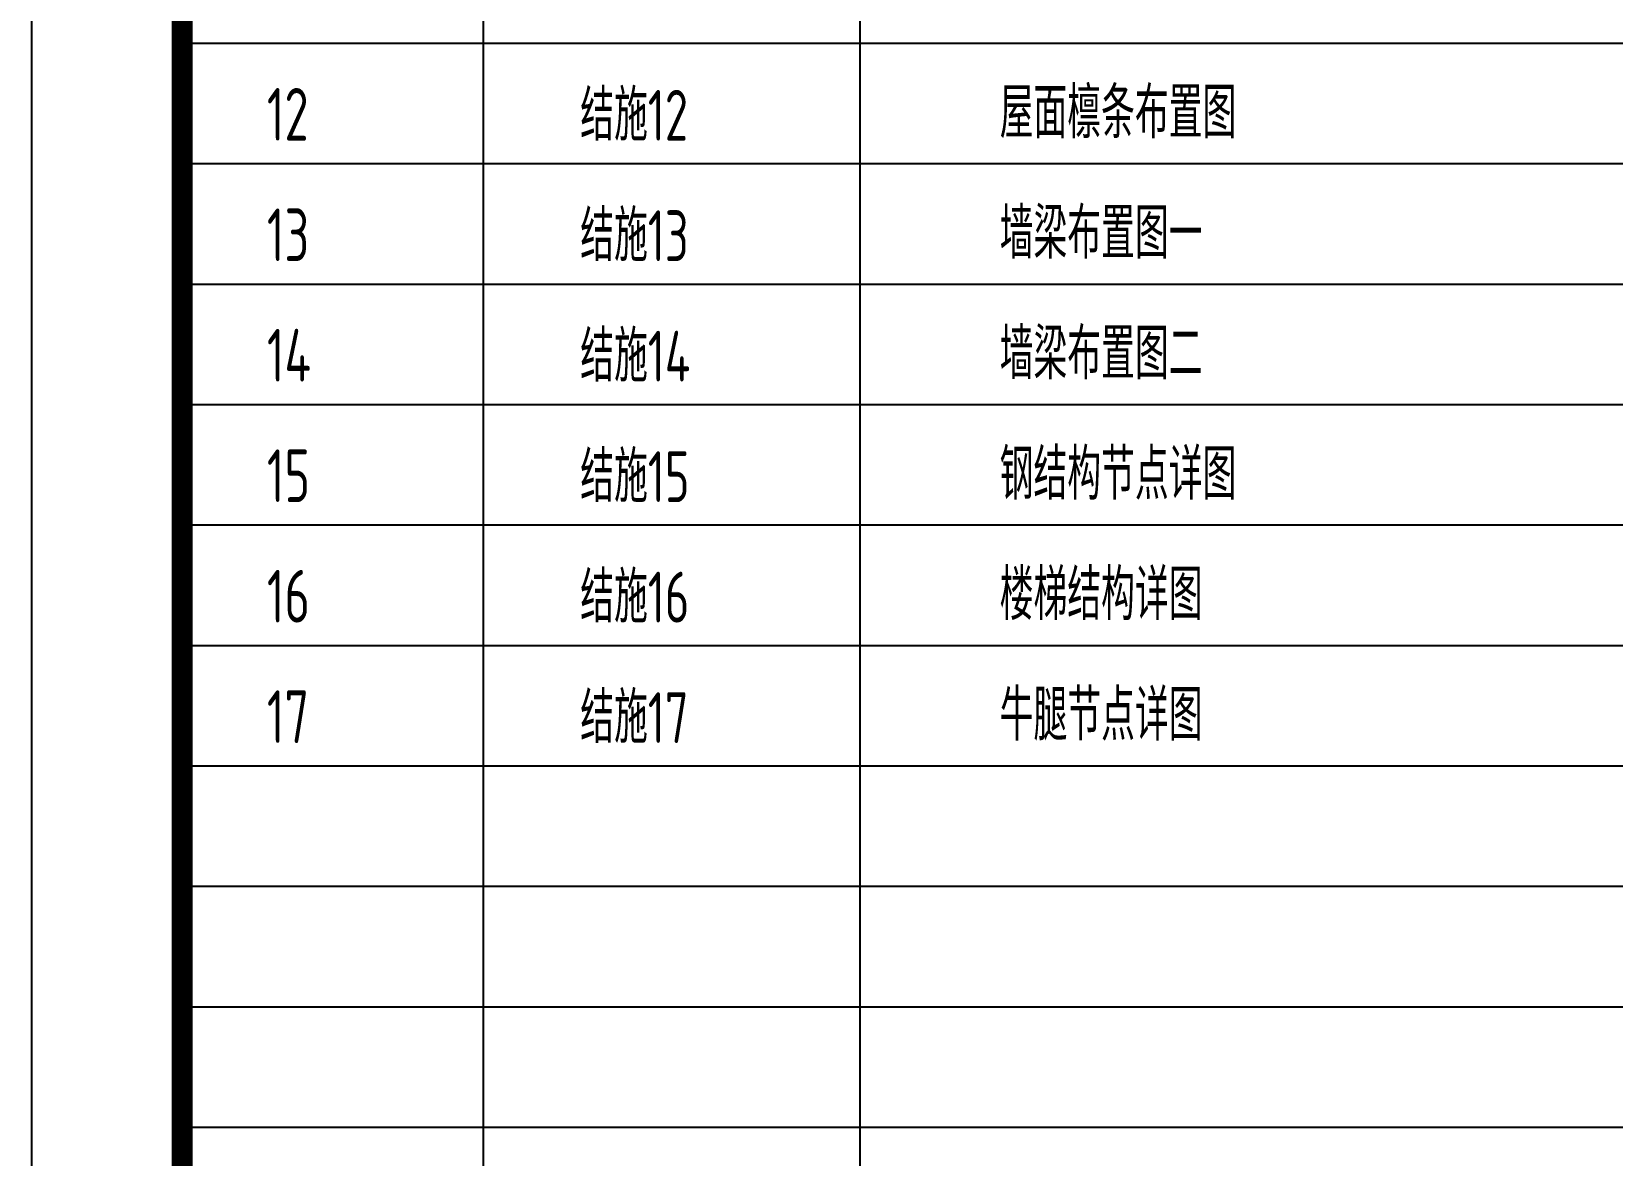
# Model space of a CAD drawing. Extents: x -138012 to 2129925, y -311560 to 0.
# Drawn here: x -138012 to -127512, y -167665 to -160202 of the extents above; entities that cross this region are included whole.
import ezdxf

# ---------------------------------------------------------------- set-up
doc = ezdxf.new("R2010")
doc.units = 0
doc.header["$LTSCALE"] = 1000
doc.header["$MEASUREMENT"] = 0
for name, color, linetype in [('PUB_TEXT', 7, 'CONTINUOUS'), ('WALL', 6, 'CONTINUOUS'), ('图框', 4, 'CONTINUOUS')]:
    doc.layers.add(name, color=color, linetype=linetype)
doc.styles.add('TSSD-REIN', font='tssdeng.shx', dxfattribs={"width": 0.7, "bigfont": 'tssdchn.shx'})

# ---------------------------------------------------------------- blocks, each defined once
blk = doc.blocks.new('目录')
at = {"layer": '图框'}
for p, q in [((376639, 431173), (376639, 401473)), ((379639, 426573), (379639, 403515)), ((382139, 426573), (382139, 403515)), ((377639, 416323), (396639, 416323)), ((377639, 415523), (396639, 415523)), ((377639, 414723), (396639, 414723)), ((377639, 413923), (396639, 413923)), ((377639, 413123), (396639, 413123)), ((377639, 412323), (396639, 412323)), ((377639, 411523), (396639, 411523)), ((377639, 410723), (396639, 410723)), ((377639, 409923), (396639, 409923)), ((377639, 409123), (396639, 409123))]:
    blk.add_line(p, q, dxfattribs=at)
at = {"layer": '图框', "const_width": 140}
blk.add_lwpolyline([(377639, 403515), (396639, 403515), (396639, 430173), (377639, 430173), (377639, 403515)], dxfattribs=at)
blk.add_lwpolyline([(377639, 403515), (377639, 430173), (396639, 430173), (396639, 403515)], close=True, dxfattribs=at)

msp = doc.modelspace()

# ---------------------------------------------------------------- block references
at = {"layer": 'WALL'}
msp.add_blockref('目录', (-514650.58, -576601.353), dxfattribs=at)

# ---------------------------------------------------------------- texts
at = {"layer": 'PUB_TEXT', "style": 'TSSD-REIN', "width": 0.7}
for s, height, p in [('屋面檩条布置图', 337.5887, (-131581.406, -160910.395)), ('12', 350, (-136449.128, -160926.622)), ('结施12', 337.5887, (-134367.732, -160926.622)), ('13', 350, (-136449.128, -161726.622)), ('结施13', 337.5887, (-134367.732, -161726.622)), ('墙梁布置图一', 337.5887, (-131581.406, -161710.395)), ('14', 350, (-136449.128, -162526.622)), ('结施14', 337.5887, (-134367.732, -162526.622)), ('墙梁布置图二', 337.5887, (-131581.406, -162510.395)), ('结施15', 337.5887, (-134367.732, -163326.622)), ('钢结构节点详图', 337.5887, (-131581.406, -163310.395)), ('15', 350, (-136449.128, -163326.622)), ('16', 350, (-136449.128, -164126.622)), ('结施16', 337.5887, (-134367.732, -164126.622)), ('楼梯结构详图', 337.5887, (-131581.406, -164110.395)), ('17', 350, (-136449.128, -164926.622)), ('结施17', 337.5887, (-134367.732, -164926.622)), ('牛腿节点详图', 337.5887, (-131581.406, -164910.395))]:
    msp.add_text(s, height=height, dxfattribs=at).set_placement(p)

doc.saveas('drawing.dxf')
